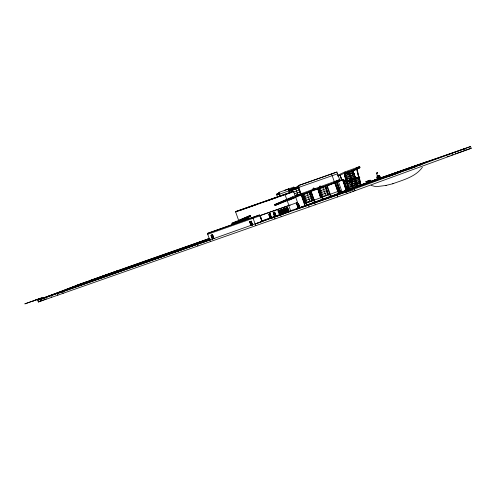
<?xml version="1.0" encoding="UTF-8"?>
<svg xmlns="http://www.w3.org/2000/svg" width="496" height="496" viewBox="0 0 496 496"><rect width="100%" height="100%" fill="white"/><g stroke="black" fill="none" stroke-linecap="round" stroke-linejoin="round"><path stroke-width="0.74" d="M359.395 178.653L359.625 177.016L354.801 178.647M296.465 195.66L297.098 194.438L298.505 194.934M312.567 189.906L313.515 188.071L315.636 188.815M319.356 187.302L319.988 186.074L321.402 186.57M296.31 195.697L297.098 194.438L298.983 195.238M312.337 189.968L313.515 188.071L314.774 188.604M318.81 187.972L319.988 186.074L321.873 186.874M422.375 167.301C415.617 176.855 403.229 179.905 392.702 183.768M372.248 181.586L369.774 182.571L372 181.834M337.317 175.435L344.999 171.92L359.643 166.569L359.997 167.425L357.064 168.758M337.826 176.223L345.359 172.782L344.999 171.92M355.415 168.504L359.643 166.569M344.497 173.464L344.658 173.123M356.543 168.801L357.033 168.597L360.549 184.624M352.613 170.773L356.835 168.838M352.799 171.114L359.098 168.231L358.961 167.896M240.25 221.204L232.246 224.13L231.892 223.268L250.306 215.45L250.654 216.318L239.035 221.377M290.631 210.831L288.753 205.555L297.557 202.473L295.715 197.303L274.927 205.549L274.573 204.687L292.547 196.862L339.865 179.583L340.213 180.445L331.21 184.363M238.681 220.509L250.306 215.45M286.149 199.845L274.573 204.687M232.246 224.13L250.654 216.318M274.927 205.549L292.9 197.724L340.213 180.445M289.05 200.204L300.458 195.238L343.747 179.465L347.56 190.166L304.395 205.902M333.473 182.361L339.865 179.583M327.701 185.895L329.809 184.977M334.726 182.832L343.678 179.484M376.52 173.154C377.227 171.771 376.111 177.878 378.708 175.379M376.724 177.711L380.103 176.508M366.705 182.819L369.861 181.685M175.435 251.577L175.95 251.385M175.268 251.937L179.403 250.499M166.315 254.746L165.8 254.932M378.572 178.647L386.26 175.925A73.272 0.515 -19.6 0 1 398.449 171.622L407.377 168.491A74.115 0.515 -19.6 0 1 429.896 160.667A144.33 1.011 -19.6 0 0 453.183 152.619L470.574 146.537L471.2 148.292L347.219 193.576L38.353 302.002L37.727 300.247L82.547 283.166M38.353 302.002L43.623 299.869M427.85 161.473L426.107 162.105A67.127 0.471 -19.6 0 0 399.745 171.449L397.147 172.36L403.267 169.992A74.245 0.521 -19.6 0 1 427.509 161.584L427.85 161.467M261.913 221.563L259.569 214.979L207.421 233.418L209.765 240.008L289.67 211.606M270.89 218.538L283.948 213.695M420.472 164.579L422.945 163.593L420.713 164.331M44.311 299.603L46.444 298.79M51.249 296.961L51.782 296.757M42.997 298.108L62.242 291.09A118.99 0.831 -19.6 0 1 64.058 290.278A59.036 0.409 -19.6 0 1 86.447 282.026L88.648 281.22L83.086 283.024M163.277 255.837L162.725 256.333L166.755 254.882L145.88 261.907L146.63 261.652M166.11 254.82L166.662 254.615L166.185 254.777M175.634 251.503L175.088 251.708L175.584 251.54M377.152 176.297L379.229 175.565L378.659 175.758M377.127 176.427L379.335 175.646L378.733 175.851M209.399 239.797L203.899 241.819L210.416 239.556M366.246 182.088L370.276 180.662L369.625 180.885M380.314 176.88L376.755 178.138L377.295 177.94M369.793 182.032L368.522 182.491M346.059 190.83L346.487 190.687L344.137 191.568A59.83 0.415 -19.6 0 1 322.257 199.559L317.304 201.351A66.34 0.465 -19.6 0 0 304.432 206.045L300.985 207.322A56.941 0.397 -19.6 0 0 303.949 206.646L352.538 189.646L353.164 191.406M375.658 179.757L373.804 180.395A217.998 1.519 -19.6 0 1 368.838 182.15M207.421 233.418L259.569 214.979M259.879 215.853L207.731 234.292M212.499 234.738L213.863 238.57L212.499 234.738C208.357 234.137 215.717 244.33 211.104 235.327L212.592 234.8L213.894 238.458L212.4 238.979M249.662 221.681L251.026 225.513L249.662 221.681L251.212 221.135L252.576 224.967M251.261 221.216L252.421 224.924L251.261 221.216L249.773 221.743L251.069 225.395L252.563 224.874M201.556 242.848L207.471 240.659L172.391 253.084M207.669 240.696L210.36 239.704M212.406 239.078L211.042 235.247M273.842 217.087L255.161 224.056L252.817 217.465M371.752 181.759L375.745 180.296M416.975 165.869L420.968 164.405M377.233 176.768C375.894 177.277 380.73 175.553 379.291 176.037M146.19 261.789L146.742 261.59M204.885 240.368L205.71 240.07M377.171 177.14C375.813 177.655 381.213 175.733 379.57 176.285M204.978 240.634L205.679 240.38M377.468 178.312C375.77 178.957 381.901 176.768 380.079 177.382M366.86 182.342C365.037 183.03 371.597 180.693 369.65 181.35M377.704 178.641C376.111 179.248 382.497 176.954 379.75 177.909M280.209 196.273L278.783 192.436L279.13 192.312L279.546 193.483M284.251 190.439L293.824 187.097L294.134 187.972L289.125 189.726M298.84 187.407L298.412 186.57L288.672 189.968L289.013 189.844L288.703 188.97L288.356 189.094L289.757 193.018M293.824 187.097L294.01 188.35M301.103 193.924L298.214 185.647L336.927 172.038L340.076 180.879M298.214 185.647L336.927 172.038M337.553 173.792L276.743 195.126L276.433 194.246L279.44 193.186M276.743 195.126L279.527 194.153L280.271 196.255M288.982 190.848L289.323 190.724M298.815 187.513L289.118 190.898L289.937 193.018M295.207 195.722L300.545 193.862L298.505 188.139L300.675 194.401M239.661 221.16L238.998 221.39L235.526 211.637L293.551 191.233L295.207 195.87M239.94 210.422L244.23 208.859L244.106 208.506M235.526 211.637L293.551 191.233M293.675 191.586L235.65 211.99M359.997 167.425L344.472 173.185L348.136 189.968L361.063 185.33L359.259 177.103L358.912 177.146M347.219 172.211L350.033 171.182M352.848 170.153L357.771 168.355M342.073 180.029L340.033 175.193L341.682 180.178M344.54 173.575L359.098 168.231M344.639 173.991L348.682 172.515L351.143 179.422L347.095 180.897L346.481 179.168L350.244 177.791M352.693 171.052L348.862 172.447L351.317 179.354L355.155 177.959L352.414 171.151L355.155 177.959M345.253 175.714L349.017 174.338M349.475 174.17L353.028 172.875M349.63 176.068L345.867 177.444L346.276 178.591M350.089 175.9L353.642 174.604M286.818 199.553L291.109 197.991M306.695 205.096L302.982 193.942L306.925 205.009L306.429 205.189L302.486 194.122M326.523 185.343L330.466 196.41L330.962 196.236L327.019 185.169M338.973 193.31L335.029 182.243L338.743 193.39M301.549 194.816L309.572 191.89L312.691 200.651L304.668 203.577L301.549 194.816L304.668 203.577M342.686 180.023L343.703 179.651L346.047 186.223L345.024 186.595L342.755 179.998M310.434 196.521L303.527 199.039L302.138 195.139L309.324 192.516L312.102 200.328L304.916 202.945L304.222 200.992L311.128 198.474M318.11 189.336L325.295 186.713L328.079 194.525L320.893 197.141L318.11 189.336L320.893 197.141M350.703 177.63L354.256 176.328M337.398 183.415L335.538 184.09M302.833 197.092L309.74 194.568M318.81 191.289L325.711 188.765M231.892 223.268L236.263 221.669M346.865 181.455L350.536 180.116M351.05 179.924L354.572 178.641M355.235 178.399L358.906 177.115L346.332 181.741L359.259 177.103M247.578 218.259L236.573 222.276L237.373 221.997M346.667 182.1L350.901 180.643L352.513 187.972L348.279 189.435L348.626 189.391L347.014 182.057M352.619 187.848L356.636 186.465L355.024 179.137L351.36 180.47L352.972 187.804L352.619 187.848L352.352 186.626M355.124 179.013L359.135 177.63L360.747 184.965L356.729 186.347L357.077 186.304L355.471 178.969M319.505 193.242L326.405 190.718M347.07 183.935L350.951 182.516M355.08 181.009L351.41 182.348L351.683 183.57M355.52 180.848L359.185 179.509M259.396 215.81L284.599 206.999M259.817 215.686L290.086 205.09L284.754 206.956L286.632 212.226M320.199 195.195L327.1 192.671M270.122 213.683L271.43 217.539L270.122 213.683L268.733 214.173L270.153 217.98M274.561 216.442L273.197 212.61L274.617 216.423L273.296 212.679L274.666 212.195L275.968 215.847L274.592 216.33M274.586 212.127L275.894 215.977L274.586 212.127L273.197 212.61M270.029 213.819C267.642 212.989 269.998 219.598 271.331 217.471M281.815 209.591L283.117 213.441L281.815 209.591L279.155 210.521L280.575 214.328M282.553 209.337L283.917 213.162L282.553 209.337L285.212 208.407L286.514 212.257L287.203 212.015L279.366 214.762L277.493 209.492M280.569 210.124L281.871 213.776M281.722 209.727L279.254 210.589L280.556 214.241M283.966 208.94L285.268 212.592M286.155 208.084L287.519 211.916L286.155 208.084L287.544 207.601L288.908 211.432M287.488 207.619L288.852 211.451M299.764 207.52L298.369 208.004L297.067 204.154L298.431 207.985M339.264 188.672L336.858 182.119L339.264 188.672L337.342 189.373L335.067 182.776M298.338 203.713L299.702 207.539M351.354 184.351L347.473 185.764L347.739 186.992M351.813 184.183L355.477 182.844M359.588 181.344L355.923 182.677L355.254 179.626M298.48 203.763L299.782 207.415L298.48 203.763L297.278 204.178L298.406 207.898M344.937 186.893C346.351 184.704 348.707 191.326 346.239 190.551L345.142 186.825L346.239 190.551M33.858 300.675L33.282 300.886L40.498 298.356M337.342 189.85L338.142 189.559L339.283 192.764L338.483 193.056M338.427 189.453L339.233 189.162L340.374 192.367L339.574 192.659M345.117 187.029L345.917 186.738L347.057 189.943L346.258 190.235M110.366 274.288L137.448 264.449M347.876 187.6L351.757 186.18M352.216 186.012L355.88 184.673M359.991 183.173L356.326 184.512L356.599 185.733M40.629 299.541L40.071 299.733L64.567 290.65L139.401 264.411L140.356 264.052L134.422 265.819L208.934 238.805M134.515 266.092L206.094 240.126M209.777 238.991L190.191 245.842M209.331 239.215L187.401 246.859L156.097 258.596L209.678 238.725L204.947 240.349L209.845 238.942M179.013 250.294L209.783 239.202M209.504 239.543L184.438 248.397M180.755 250.021L209.876 239.469M283.954 213.051L282.825 209.337L285.293 208.475L286.595 212.127M286.812 212.654L288.957 211.866L281.412 214.191L299.522 207.601M348.136 189.968L360.952 185.287L341.155 192.206M284.183 213.485L288.771 211.507M270.19 218.507L346.592 191.822L470.574 146.537M409.671 168.962L415.977 166.656M419.48 165.379L421.581 164.61M135.482 265.155L110.763 274.486M146.537 261.659L147.151 261.442M165.391 255.08L166.005 254.863M175.745 251.46L176.365 251.236M175.838 251.726L176.843 251.367M375.317 180.445L380.643 178.51M412.071 167.654L417.396 165.72M146.99 261.497L147.628 261.268M164.908 255.254L165.552 255.025M190.191 246.351L191.09 246.332M367.189 182.633L368.379 182.206M378.287 178.783C376.005 179.626 383.148 177.041 379.056 178.529M367.065 183.167L371.944 181.356L357.616 186.322M135.761 265.025L139.568 263.68M367.021 181.809L367.542 181.623M138.217 264.139L141.813 262.88M205.586 240.114L207.13 239.562M176.204 251.292L176.849 251.063M187.618 247.275L190.321 246.307M380.32 178.622L386.62 176.359M412.393 167.543L399.46 172.18M140.814 263.209L144.144 262.043M143.518 262.241L146.531 261.187M207.037 239.593L208.618 239.029M208.549 239.047L209.634 238.663M206.671 239.921L209.033 239.078M147.523 261.305L148.161 261.076M207.13 239.859L208.14 239.5M208.649 239.32L209.684 238.948M378.634 178.653L379.012 178.523M164.381 255.446L165.019 255.217M177.388 250.871L176.743 251.094L179.409 250.195M378.808 178.864L380.265 178.355L378.318 179.056M187.693 247.25L182.057 249.265M386.415 176.427L393.254 173.984M406.298 169.737L392.534 174.654M313.181 189.689L315.022 189.032M75.956 285.56L109.008 273.761A129.803 0.905 -19.6 0 1 134.255 264.839L151.671 258.72A347.553 2.424 -19.6 0 1 175.429 250.418A110.961 0.775 -19.6 0 0 209.628 238.39M146.289 261.249L151.863 259.272M148.943 260.332L154.585 258.304M148.112 261.094L149.333 260.66M164.43 255.428L163.209 255.868M177.345 250.883L178.579 250.443M393.192 174.003L400.179 171.517M177.438 251.15L178.678 250.709M392.02 174.834L395.641 173.544M388.709 176.446L398.114 173.092M406.801 169.992L408.971 169.217M385.293 176.322L397.569 172.1L374.784 180.104M384.493 176.601L360.797 185.12L383.396 177.233L378.814 178.932A57.307 0.403 -19.6 0 0 349.73 189.497L349.395 189.683A64.344 0.446 -19.6 0 1 321.346 199.931A61.826 0.434 -19.6 0 0 306.974 205.164A52.427 0.366 -19.6 0 0 310.192 204.439M153.686 258.645L157.213 257.374M400.098 171.548L406.906 169.136M180.662 249.755L182.094 249.246M385.807 177.035L392.615 174.617M179.31 250.232L180.73 249.73M212.505 235.036L211.451 235.402L212.598 238.607L213.646 238.241M251.174 221.452L250.12 221.817L251.267 225.023L252.315 224.657M368.819 182.051L369.588 181.784M406.695 169.21L412.914 167.022M368.175 182.615L367.22 182.95M155.955 257.846L159.712 256.494M379.8 179.143L386.024 176.954M134.422 265.819L140.256 263.785L46.581 296.831L39.978 299.466L40.604 301.221M149.265 260.685L150.003 260.722L145.973 262.179L166.216 255.062M178.504 250.474L183.873 248.893M204.377 241.633L203.782 241.558L210.316 239.289M170.667 253.692L37.727 300.247M257.591 223.082L262.043 221.52M471.2 148.292L459.705 152.322M463.586 149.054L450.232 153.723A84.258 0.589 -19.6 0 0 425.773 162.26L391.183 174.536A59.055 0.409 -19.6 0 0 354.249 187.879L353.04 188.337L370.183 182.367M348.049 190.092L369.805 182.54M158.112 257.089L165.912 254.622M160.121 256.382L209.479 239.45M73.811 287.06L66.377 289.608A268.392 1.872 -19.6 0 1 68.126 288.839A60.01 0.422 -19.6 0 1 88.127 281.455A260.598 1.817 -19.6 0 1 95.809 278.69M176.948 251.063L175.764 251.782M278.783 192.436L288.703 188.97M294.134 187.972L299.007 186.273M276.433 194.246L279.099 193.316M298.505 188.139L289.813 191.177L290.309 192.566M352.854 170.512L355.806 178.374M244.956 208.605L257.319 204.284M264.591 201.742L276.954 197.427M280.587 196.156L288.585 193.359M348.682 172.515L351.143 179.422M293.173 192.15L299.187 190.049M294.525 193.818L299.863 191.952M335.029 182.243L334.533 182.416L338.477 193.483M336.325 182.137L338.328 181.437L342.141 192.144M342.606 179.887L346.413 190.588M334.831 182.695L338.638 193.403M309.572 191.89L310.589 195.635M300.458 195.238L301.128 195.002L304.941 205.71M325.295 186.713L328.079 194.525M309.324 192.516L312.102 200.328M302.138 195.139L304.916 202.945M343.22 181.313L344.174 180.966M346.921 180.966L345.408 177.611M347.095 180.897L344.918 173.891M346.785 181.319L348.105 180.86M351.131 179.8L352.991 179.149M358.676 177.202L356.537 168.776M343.691 182.627L346.574 181.623L344.701 173.098M336.003 185.405L337.863 184.729M338.334 186.043L336.474 186.719M344.156 183.942L345.111 183.594M235.879 222.791L236.375 222.611M344.627 185.256L345.576 184.909M336.939 188.034L338.799 187.358M297.557 202.473L296.224 202.938L298.065 208.115L305.071 205.666L304.246 203.763L337.881 191.475M345.049 186.756L346.127 186.36M337.274 189.565L339.438 188.778M337.367 189.639L339.481 188.871L340.783 192.522L338.669 193.297M338.191 189.336L339.617 192.944M297.005 204.178L298.4 203.689M298.406 203.986L297.476 204.309L298.617 207.514L299.553 207.192M270.134 213.981L269.198 214.309L270.339 217.515L271.275 217.186M274.598 212.418L273.662 212.747L274.809 215.952L275.739 215.63M281.821 209.889L280.891 210.211L282.032 213.423L282.968 213.094M285.225 208.698L284.289 209.027L285.429 212.232L286.366 211.91M287.556 207.892L286.626 208.221L287.767 211.426L288.697 211.098M312.691 200.651L311.11 197.098M352.179 187.879L354.243 187.153M357.635 185.969L359.78 185.225M412.579 167.146L417.799 165.323M341.589 191.921L356.159 186.831M339.444 193.099L348.279 189.918M374.92 180.842L380.134 179.019M411.426 167.958L414.972 166.724M337.075 193.967L345.929 190.873M261.274 221.08L292.547 210.149M281.412 214.191L289.577 211.339M261.95 221.173L288.864 211.773M455.223 153.884L456.029 153.605M457.324 153.152L459.11 152.526M463.853 148.967L464.647 148.695L465.099 150.524M417.365 165.478L421.216 164.151M371.498 182.013L375.354 180.687M175.342 251.627L175.869 251.441M165.912 254.87L166.433 254.69M371.101 185.423L375.974 186.694L385.702 185.498L393.049 183.687M385.702 185.498L386.44 185.312M359.135 177.63L358.788 177.673L360.394 185.008L360.747 184.965M355.024 179.137L354.677 179.174L356.283 186.508L356.636 186.465M350.691 180.147L351.038 180.11L352.842 188.331L352.495 188.375L352.166 186.88M350.901 180.643L350.554 180.68L352.16 188.015L352.513 187.972M360.716 185.374L361.063 185.33M356.605 186.874L356.953 186.831L355.148 178.61M358.875 168.318L358.732 167.983L358.614 168.435M292.547 196.862L292.9 197.724M247.436 216.498L247.789 217.366M358.193 177.537L358.341 177.959M355.576 178.455L352.761 170.55L354.987 177.698M351.329 171.542L353.791 178.448M349.94 172.05L352.402 178.957M354.367 188.976L354.993 190.737M347.256 173.03L349.717 179.936M345.78 173.569L348.242 180.476M344.54 173.557L347.299 181.3L344.949 175.441M349.754 190.662L350.381 192.423M346.592 191.822L347.219 193.576M340.033 175.193L341.794 180.135M336.995 181.902L340.87 192.591M338.253 189.317L339.562 192.969M331.576 173.991L334.471 182.125M337.02 195.164L337.646 196.918M322.915 187.581L325.698 195.387M320.211 188.567L322.989 196.379M319.009 188.096L322.946 199.163L322.45 199.336L318.513 188.269M318.742 188.189L322.716 199.243M310.992 191.016L314.935 202.089L314.439 202.263L310.496 191.196M310.763 191.103L314.706 202.17M310.725 191.109L314.669 202.182M314.669 202.969L315.295 204.73M306.943 193.384L309.721 201.19M308.425 205.152L309.045 206.906M304.234 194.37L307.018 202.182M295.883 189.057L297.916 194.779M292.491 190.241L292.944 191.512M288.784 189.931L289.881 193.037M284.971 194.364L288.939 205.511M284.028 208.915L285.336 212.567M280.624 210.106L281.939 213.757M280.612 214.867L281.238 216.622M278.064 209.281L279.942 214.551M274.325 217.062L274.951 218.817M255.291 224.012L255.824 225.5M210.422 241.453L209.889 239.959L57.338 293.7L57.865 295.188M197.365 244.379L197.898 245.867M191.462 245.439L160.028 256.922M156.637 258.466L152.607 259.867M62.632 291.834L63.166 293.322M279.527 194.153L280.29 196.323M279.409 194.19L280.172 196.366M356.804 168.683L358.639 177.208M357.672 178.083L359.284 185.417M356.233 178.603L357.845 185.938M355.13 180.141L356.444 186.124M353.561 179.583L355.173 186.918M352.123 180.11L353.735 187.438M349.37 181.114L350.982 188.449M347.851 181.666L349.457 189.001M346.679 181.697L348.49 189.925M209.858 238.365A124.527 0.868 -19.6 0 1 166.885 253.468A117.936 0.825 -19.6 0 0 134.348 264.864L119.747 270.072A260.598 1.817 -19.6 0 0 98.4 277.754L89.788 280.662L92.963 279.502A147.517 1.029 -19.6 0 1 116.789 271.064L119.083 270.264L117.453 270.866A169.787 1.184 -19.6 0 0 96.658 278.343M368.131 182.404A217.998 1.519 -19.6 0 1 357.622 186.118M377.853 178.901A161.95 1.128 -19.6 0 1 359.333 185.461M355.843 186.694A161.95 1.128 -19.6 0 1 353.766 187.426M350.325 188.641A161.95 1.128 -19.6 0 1 348.273 189.367M453.121 154.616A144.33 1.011 -19.6 0 1 451.087 155.322M449.097 156.017A144.33 1.011 -19.6 0 1 447.156 156.686M377.611 172.763L377.115 172.943L377.611 172.763M365.819 181.734L370.177 180.191L365.819 181.734M24.936 303.843L42.34 297.662L24.936 303.843M377.27 172.887L376.917 173.017L377.27 172.887M344.329 173.259L346.078 181.796L344.329 173.259M352.923 170.698L355.378 178.318L352.923 170.698M359.774 177.438L359.24 177.624L359.774 177.438M260.66 216.994L261.962 220.844L260.66 216.994M286.428 208.091L287.624 207.669L288.926 211.321L287.556 211.804L286.428 208.091M348.775 172.007L348.483 172.112L351.242 179.856L351.534 179.757L348.775 172.007M325.55 186.087L328.383 194.947L325.55 186.087M317.806 188.914L320.645 197.774L317.806 188.914M280.556 210.329L279.626 210.657L280.767 213.863L281.697 213.534L280.556 210.329M283.954 209.145L283.024 209.467L284.165 212.672L285.095 212.35L283.954 209.145"/></g></svg>
